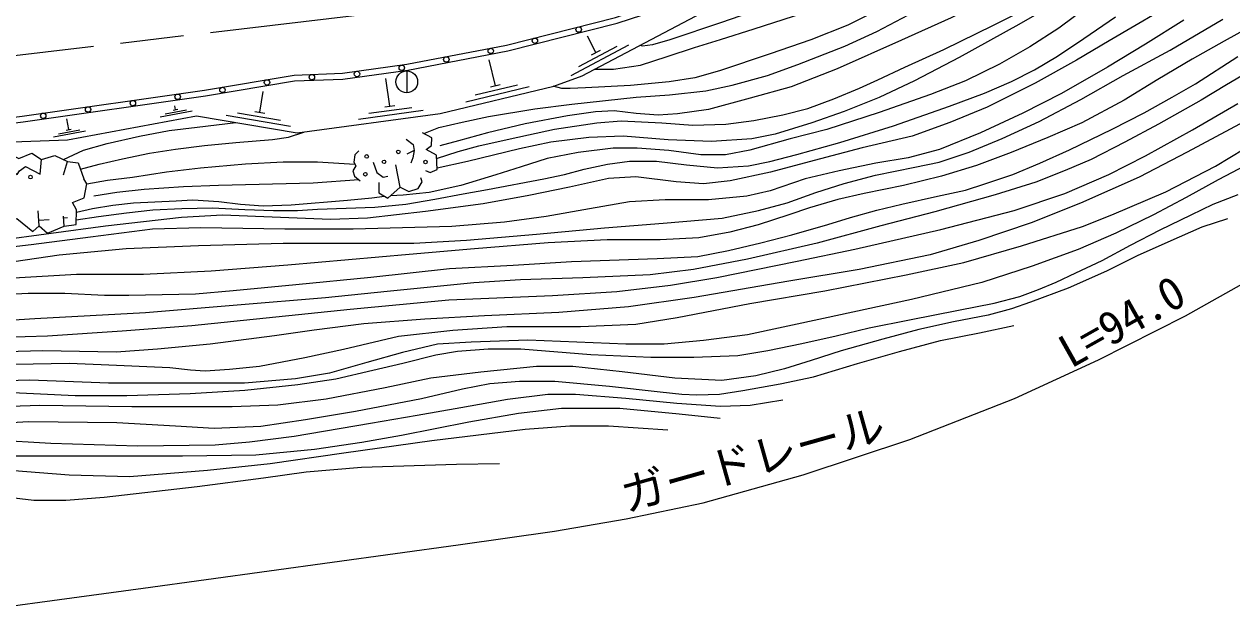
# Model space of a CAD drawing. Units: millimetres at full size, sheet at 1:1000; details may follow other scales. Extents: x 40000 to 680000, y 20000 to 380000.
# Drawn here: x 103603 to 170316, y 242459 to 275304 of the extents above; entities that cross this region are included whole.
import ezdxf
from ezdxf.enums import TextEntityAlignment as Align

# ---------------------------------------------------------------- set-up
doc = ezdxf.new("R2010")
doc.units = ezdxf.units.MM
doc.header["$LTSCALE"] = 1000
doc.linetypes.add('CHAIN', pattern=[18.5, 12, -1.5, 3.5, -1.5])
for name, color, linetype, lineweight in [('M-BGD', 7, 'Continuous', 25), ('M-BMK', 2, 'CHAIN', 13), ('M-STR-HTXT', 7, 'Continuous', 13)]:
    doc.layers.add(name, color=color, linetype=linetype, lineweight=lineweight)
doc.styles.add('ＭＳ ゴシック', font='')
doc.styles.get('ＭＳ ゴシック').set_extended_font_data('MS Gothic')

msp = doc.modelspace()

# ---------------------------------------------------------------- linework, layer by layer
at = {"layer": 'M-BGD'}
for p, q in [((135189, 273739), (134713, 274642)), ((133821, 272475), (137005, 274154)), ((134240, 272967), (136363, 274087)), ((134942, 273609), (135437, 273870)), ((129631, 271907), (129288, 273329)), ((123796, 270779), (123589, 272300)), ((124735, 272719), (124735, 271519)), ((116619, 270441), (116813, 271576)), ((127994, 271018), (131493, 271863)), ((128521, 271392), (130854, 271955)), ((129359, 271841), (129903, 271973)), ((111122, 270180), (112892, 270510)), ((111395, 270353), (112575, 270573)), ((111826, 270555), (112101, 270606)), ((111963, 270581), (111923, 270797)), ((114764, 270270), (118313, 269665)), ((115396, 270406), (117762, 270002)), ((116343, 270488), (116895, 270394)), ((122077, 270061), (125644, 270545)), ((122639, 270380), (125017, 270702)), ((123518, 270741), (124073, 270816)), ((106065, 269480), (105955, 270069)), ((105224, 269078), (106994, 269409)), ((105497, 269251), (106677, 269472)), ((105927, 269454), (106203, 269505)), ((104492, 267026), (104553, 267833)), ((105774, 266978), (106002, 267720)), ((104431, 264158), (104380, 265003)), ((104978, 264496), (104413, 264462)), ((105818, 264147), (105770, 264696)), ((106006, 264603), (105780, 264584))]:
    msp.add_line(p, q, dxfattribs=at)
for points in [[(94718, 269140), (103499, 270228), (113573, 271657), (118512, 272492), (121186, 272593), (124745, 273086), (130243, 274144), (136262, 275674), (142702, 277945), (147825, 279863), (153195, 282311), (156978, 284312), (163016, 287789), (169967, 291799), (172788, 293154), (179432, 295963), (184332, 297588), (187837, 298738), (188151, 298676)], [(94755, 268842), (103541, 269911), (113622, 271341), (118545, 272173), (121214, 272274), (124797, 272771), (130313, 273832), (136354, 275368), (142657, 277416), (147948, 279567), (153337, 282024), (157132, 284032), (163176, 287512), (170116, 291516), (172920, 292862), (177488, 294794)], [(135099, 272810), (136155, 272810), (137647, 273040), (139118, 273513), (140626, 274007), (142074, 274466), (143928, 275054), (146102, 275753), (147673, 276305), (149628, 277137), (152121, 278343), (153415, 279051), (155206, 280168), (157646, 281710), (159270, 282826), (161586, 284350), (163855, 285886), (165929, 287204), (167206, 288114)], [(171705, 286563), (169979, 285519), (167321, 283668), (164830, 281854), (162438, 280212), (160419, 278811), (158561, 277615), (156957, 276781), (154810, 275652), (152059, 274415), (148516, 272842), (145965, 271845), (143715, 271208), (141402, 270592), (139696, 270355), (138626, 270273), (137407, 270379), (136193, 270521), (135169, 270463), (133608, 270236), (131280, 269795), (129203, 269300), (127599, 268854), (126566, 268586)], [(163418, 286515), (162807, 285908), (161682, 285148), (160118, 284065), (158465, 283000), (155824, 281425), (154030, 280444), (152032, 279442), (150304, 278562), (148882, 277952), (147019, 277146), (144743, 276293), (142122, 275392), (139263, 274436), (138308, 274159), (137768, 274095), (137592, 274124)], [(170686, 282612), (169483, 281811), (167946, 280780), (165928, 279536), (163560, 278171), (161704, 277110), (158540, 275282), (155260, 273468), (152790, 272175), (150841, 271256), (148899, 270472), (147118, 269849), (145094, 269226), (143808, 268976), (141569, 268818), (139173, 268923), (136695, 269109), (134787, 269045), (132705, 268795), (130965, 268416), (128099, 267725), (126414, 267352)], [(94366, 267702), (96893, 268576), (106003, 268919), (113117, 270247), (118682, 269298), (126590, 270371), (132861, 271884), (134419, 272451), (145583, 278338), (145666, 278639)], [(167574, 276760), (163541, 274384), (161741, 273311), (159450, 272050), (156807, 270723), (154737, 269864), (152663, 269120), (149890, 268470), (147235, 267780), (144837, 267128), (142611, 266646), (141124, 266490), (139614, 266597), (137399, 266870), (135876, 266776), (133731, 266302), (131480, 265846), (128964, 265388), (125771, 264966), (122572, 264592), (120531, 264521), (117756, 264635), (114562, 264749), (112290, 264626), (108097, 264150), (102073, 263335)], [(162482, 276372), (160752, 275084), (159158, 274057), (157486, 273095), (155603, 272183), (153673, 271415), (150829, 270426), (147946, 269493), (145918, 268964), (143681, 268350), (142338, 268085), (140977, 268085), (139214, 268325), (137471, 268456), (136133, 268456), (134215, 268217), (132497, 267884), (131066, 267427), (129658, 266979), (127731, 266398), (125974, 266000), (124541, 265868), (123848, 265827)], [(126389, 267876), (127569, 268276), (128719, 268585), (130453, 268978), (132901, 269498), (135239, 269849), (136579, 269957), (138819, 269846), (140549, 269725), (142355, 269786), (143916, 269985), (145505, 270293), (146900, 270640), (148331, 271181), (149750, 271772), (150768, 272222), (152257, 272920), (154398, 273913), (157141, 275251), (159582, 276472)], [(151628, 276517), (149095, 275242), (147066, 274438), (144819, 273659), (142007, 272721), (140651, 272347), (139235, 272110), (137088, 271925), (134606, 271788), (133770, 271754), (133301, 271754), (132829, 271876)], [(101757, 262020), (105540, 262572), (109245, 262920), (113226, 263086), (117908, 263215), (125129, 263215), (128038, 263382), (131897, 263711), (135669, 264049), (138905, 264305), (142170, 264581), (144167, 265004), (145759, 265442), (147333, 266010), (148893, 266505), (150633, 266967), (152804, 267399), (154157, 267674), (155805, 268236), (157623, 268994), (159676, 269922), (161981, 271141), (164309, 272461), (166910, 273867), (169817, 275575)], [(167663, 275532), (165542, 274201), (163451, 272928), (160910, 271466), (158763, 270389), (156427, 269309), (154159, 268380), (152430, 267922), (150646, 267630), (148633, 267212), (146739, 266753), (144812, 266094), (143516, 265799), (141415, 265607), (139018, 265607), (137033, 265482), (134840, 265107), (132434, 264689), (130132, 264373), (127227, 264130), (121781, 263990), (118004, 263990), (113367, 264062), (110689, 263974), (107262, 263533), (103988, 263116), (101916, 262870)], [(106481, 264491), (107712, 264687), (109250, 264887), (110711, 265044), (112318, 265122), (114011, 265166), (115791, 265068), (117368, 265019), (118707, 265019), (119808, 265089), (122983, 265201), (124681, 265368), (126295, 265638), (127860, 265942), (129194, 266177), (132305, 266766), (133452, 267008), (134538, 267287), (135835, 267575), (137036, 267738), (138536, 267738), (140182, 267528), (141908, 267369), (143609, 267471), (144790, 267714), (146291, 268100), (148652, 268766), (151617, 269687), (154710, 270783), (156644, 271502), (158137, 272144), (159411, 272786), (160679, 273541), (162136, 274512), (163897, 275700)], [(125681, 269257), (126516, 269602), (127790, 269899), (129246, 270205), (131811, 270635), (133863, 270891), (137404, 271263), (139252, 271392), (141257, 271625), (142721, 271932), (144662, 272466), (146343, 273081), (148933, 274089), (150705, 274895), (152812, 276012)], [(171125, 275041), (169886, 274363), (168121, 273362), (166234, 272247), (164366, 271115), (162037, 269859), (160145, 269037), (158128, 268216), (156203, 267490), (154283, 266910), (152170, 266388), (150000, 265958), (148544, 265618), (146993, 265151), (145851, 264782), (144152, 264221), (142587, 263816), (140863, 263497), (138737, 263388), (135807, 263388), (132558, 263222), (128485, 262889), (124870, 262578), (118167, 261995), (113932, 261665), (110188, 261476), (106491, 261476), (103033, 261279)], [(102067, 260349), (103819, 260450), (105847, 260450), (108047, 260331), (109392, 260331), (113065, 260401), (115154, 260591), (118613, 260918), (122753, 261327), (127098, 261817), (130616, 262001), (133843, 262195), (138563, 262370), (140818, 262481), (142513, 262794), (144290, 263219), (146003, 263661), (148007, 264239), (149248, 264632), (150702, 265029), (152089, 265363), (154062, 265801), (155607, 266131), (156674, 266480), (158215, 266998), (159709, 267624), (161347, 268365), (163706, 269506), (165477, 270413), (167011, 271265), (168309, 272017), (170642, 273521)], [(171501, 272815), (170023, 271961), (168617, 271109), (167444, 270439), (166259, 269785), (164399, 268789), (162545, 267834), (161116, 267230), (159482, 266585), (157247, 265880), (153902, 264930), (150923, 264172), (147407, 263211), (143568, 262331), (140574, 261763), (138181, 261451), (134467, 261289), (131018, 261179), (128452, 261010), (123650, 260531), (120249, 260186), (115372, 259791), (110303, 259364), (104186, 259026), (100709, 258801)], [(101180, 257977), (104888, 258097), (109026, 258370), (112872, 258662), (121607, 259560), (127071, 260074), (132792, 260318), (136339, 260546), (139305, 260896), (141875, 261306), (146305, 262205), (149484, 262873), (154249, 263957), (158291, 265005), (161091, 265943), (163517, 266992), (165538, 268028), (168139, 269470), (170641, 270928)], [(171017, 269928), (167846, 268240), (165192, 266848), (161953, 265409), (159233, 264335), (156340, 263363), (153651, 262555), (149729, 261758), (145840, 261106), (140623, 260203), (136989, 259691), (133130, 259387), (129031, 259201), (125741, 259002), (122366, 258745), (119614, 258402), (117437, 258097), (113872, 257631), (110967, 257346), (108684, 257191), (104638, 257265), (99873, 257127)], [(105784, 267825), (106881, 268343), (108194, 268707), (109978, 269123), (111621, 269436), (113166, 269613), (115300, 269874)], [(103104, 256524), (106085, 256576), (107857, 256499), (111642, 256336), (112786, 256214), (113595, 256163), (114945, 256243), (116611, 256409), (119110, 256885), (121252, 257353), (124286, 258066), (127280, 258397), (130264, 258601), (134340, 258601), (137392, 258737), (139673, 259100), (143698, 259868), (147833, 260579), (152323, 261464), (155510, 262138), (158695, 263052), (162062, 264131), (163693, 264766), (166663, 266050), (169409, 267465), (171782, 268899)], [(106709, 267293), (107752, 267565), (109030, 267858), (110521, 268177), (111959, 268398), (113565, 268602), (115304, 268762), (117316, 268934), (118208, 269069), (119050, 269348)], [(124705, 268960), (125096, 268659), (125140, 268332), (124743, 268130)], [(125769, 267216), (126040, 267109), (126417, 267279), (126379, 268073), (125813, 268375), (126109, 268596), (126115, 269023), (125612, 269294)], [(100362, 268046), (100975, 268258), (101823, 267881), (102566, 268246), (103309, 267893), (104021, 268187), (104553, 267833), (105299, 268057), (106002, 267720), (106581, 267650), (106902, 266758)], [(122097, 268316), (121877, 268096), (121814, 267681), (121927, 267474), (121758, 267209), (121846, 266914), (122173, 266656)], [(125140, 268332), (125077, 267923), (124970, 267627)], [(107059, 266484), (108208, 266683), (109580, 266856), (111459, 267150), (113350, 267362), (115825, 267599), (117904, 267708), (119803, 267708), (121871, 267577)], [(122885, 267681), (123080, 267115), (123439, 266845), (123697, 266902)], [(123199, 266567), (123193, 265989), (123690, 265687), (124376, 266297), (124137, 267542)], [(171061, 267504), (169553, 266715), (167787, 265726), (165992, 264766), (163902, 263763), (161835, 262861), (159293, 261931), (156502, 261041), (152626, 260104), (147762, 259056), (143561, 258149), (141137, 257825), (138948, 257629), (136838, 257629), (131423, 257843), (128301, 257748), (126436, 257622), (124498, 257169), (122541, 256610), (120468, 256023), (118600, 255722), (115781, 255476), (108268, 255476), (103916, 255640), (99996, 255537)], [(102337, 266872), (102331, 267173), (102687, 267390), (103212, 267010), (103344, 267198), (103683, 267438), (104492, 267026)], [(95574, 263753), (96542, 263782), (96870, 264255), (97881, 264266), (98644, 264802), (99372, 264850), (100004, 265457), (100827, 264814), (101805, 265076), (102582, 264444), (103191, 264575), (104073, 263849), (104431, 264158), (104896, 263765), (105818, 264147), (106474, 264242), (106498, 265041), (106271, 265446), (106916, 265709), (107059, 266484), (106902, 266758)], [(107443, 265825), (108718, 266026), (110231, 266196), (112399, 266346), (114332, 266407), (119572, 266533), (122087, 266724)], [(124376, 266297), (124861, 266071), (125359, 266222), (125598, 266599), (125510, 266825)], [(101807, 255020), (104505, 254891), (106413, 254794), (109267, 254794), (112766, 254907), (115792, 255086), (118719, 255400), (120824, 255724), (122865, 256190), (124520, 256589), (126345, 257040), (127535, 257240), (129234, 257373), (131045, 257373), (134914, 257064), (138213, 256914), (140591, 256914), (143018, 256996), (144676, 257285), (146569, 257663), (148461, 258094), (150273, 258537), (152514, 258981), (155212, 259510), (157179, 259901), (158597, 260256), (159638, 260651), (160604, 261047), (161690, 261563), (163150, 262251), (164715, 263090), (166356, 263938), (168067, 264776), (169289, 265363), (170667, 265902)], [(106494, 264916), (107385, 265120), (108494, 265305), (109645, 265432), (112001, 265546), (112924, 265597), (114363, 265518), (115561, 265368), (116801, 265266), (118348, 265324), (121461, 265574), (122812, 265715), (123510, 265796)], [(170081, 264560), (168657, 264085), (166787, 263270), (165077, 262509), (163398, 261670), (161266, 260714), (159202, 259943), (158151, 259578), (156856, 259232), (154943, 258871), (153031, 258435), (151028, 257912), (148730, 257259), (147086, 256733), (145610, 256269), (144022, 255884), (142143, 255627), (139548, 255743), (136644, 256107), (133914, 256391), (131912, 256391), (128832, 256075), (126065, 255748), (123540, 255215), (120293, 254585), (117614, 254257), (115100, 254170), (109544, 254170), (104466, 254249), (100119, 254092)], [(101892, 253243), (103858, 253360), (108720, 253297), (111966, 253121), (114091, 252988), (116670, 253099), (119149, 253470), (121908, 253931), (125556, 254623), (127822, 255159), (129329, 255449), (130957, 255581), (132916, 255581), (135938, 255302), (138736, 254992), (139942, 254869), (140765, 254826), (142008, 254863), (143301, 255065), (145356, 255430), (147214, 255824), (149631, 256555), (151956, 257224), (154215, 257828), (156375, 258264), (158279, 258657)], [(145520, 254545), (143713, 254249), (142060, 254178), (139652, 254358), (136840, 254631), (134068, 254854), (132531, 254854), (130306, 254579), (127727, 254105), (125311, 253692), (122731, 253256), (118511, 252522), (116045, 252208), (114161, 252055), (109870, 251991), (105073, 252152), (101913, 252334)], [(90932, 246474), (92376, 247574), (93332, 248386), (94361, 249342), (95122, 249986), (95812, 250450), (96458, 250770), (97345, 251067), (98696, 251343), (100072, 251470), (103157, 251470), (108080, 251470), (112347, 251470), (116396, 251526), (119634, 251836), (122258, 252221), (124453, 252606), (128173, 253339), (130914, 253815), (133293, 254086), (136500, 254086), (139788, 253780), (142054, 253539)], [(139165, 252878), (135880, 253110), (133755, 253110), (131273, 252915), (126117, 252291), (121265, 251608), (117198, 251028), (113725, 250651), (109419, 250310), (106096, 250399), (102099, 250716), (100428, 250833), (99109, 250769), (97661, 250421), (96316, 249941), (95241, 249333), (94126, 248543), (93086, 247652), (91790, 246685)], [(93050, 246997), (93711, 247693), (94472, 248395), (95301, 248951), (96153, 249315), (97109, 249577), (97752, 249609), (98636, 249583), (101018, 249386), (104133, 249008), (105901, 249008), (108021, 249186), (113151, 249765), (116821, 250248), (119174, 250573), (122232, 250829), (127486, 250994), (129859, 251039)]]:
    msp.add_lwpolyline(points, dxfattribs=at)
for centre, radius in [((134236, 275005), 150), ((131813, 274389), 150), ((129378, 273825), 150), ((124465, 272896), 150), ((126923, 273353), 150), ((117020, 272088), 150), ((119498, 272379), 150), ((121989, 272553), 150), ((124735, 272119), 600), ((114555, 271671), 150), ((109608, 270943), 150), ((112084, 271294), 150), ((104658, 270241), 150), ((107133, 270592), 150), ((124270, 268248), 100), ((122526, 267997), 100), ((123483, 267701), 100), ((125774, 267694), 100), ((103952, 266858), 100), ((122450, 267015), 100)]:
    msp.add_circle(centre, radius, dxfattribs=at)
at = {"layer": 'M-BMK'}
msp.add_lwpolyline([(95518, 272675), (119034, 275454), (123226, 275943), (127754, 276819), (131402, 277609), (138824, 279730), (145032, 281950), (150786, 284491), (156877, 287654), (167123, 293337), (169633, 294704), (172791, 296340), (175766, 297748), (179023, 299079), (182149, 300272), (186466, 301716), (191695, 303108), (197906, 304447), (203252, 305279), (207465, 305770)], dxfattribs=at)
at = {"layer": 'M-STR-HTXT'}
msp.add_lwpolyline([(97649, 242459), (110171, 244161), (127574, 246548), (132891, 247300), (136863, 247988), (141113, 248875), (146642, 250417), (152525, 252359), (158318, 254636), (162947, 256759), (167763, 259193), (178558, 265262), (181797, 266908), (186091, 269096), (190894, 271292), (194536, 272625), (195856, 273017)], dxfattribs=at)

# ---------------------------------------------------------------- texts
at = {"layer": 'M-STR-HTXT', "style": 'ＭＳ ゴシック'}
for s, rotation, p in [('L=94.0', 29.343, (161692, 255781)), ('ガードレール', 15.694, (137011, 247827))]:
    msp.add_text(s, height=1833, rotation=rotation, dxfattribs=at).set_placement(p, align=Align.BOTTOM_LEFT)

doc.saveas('drawing.dxf')
